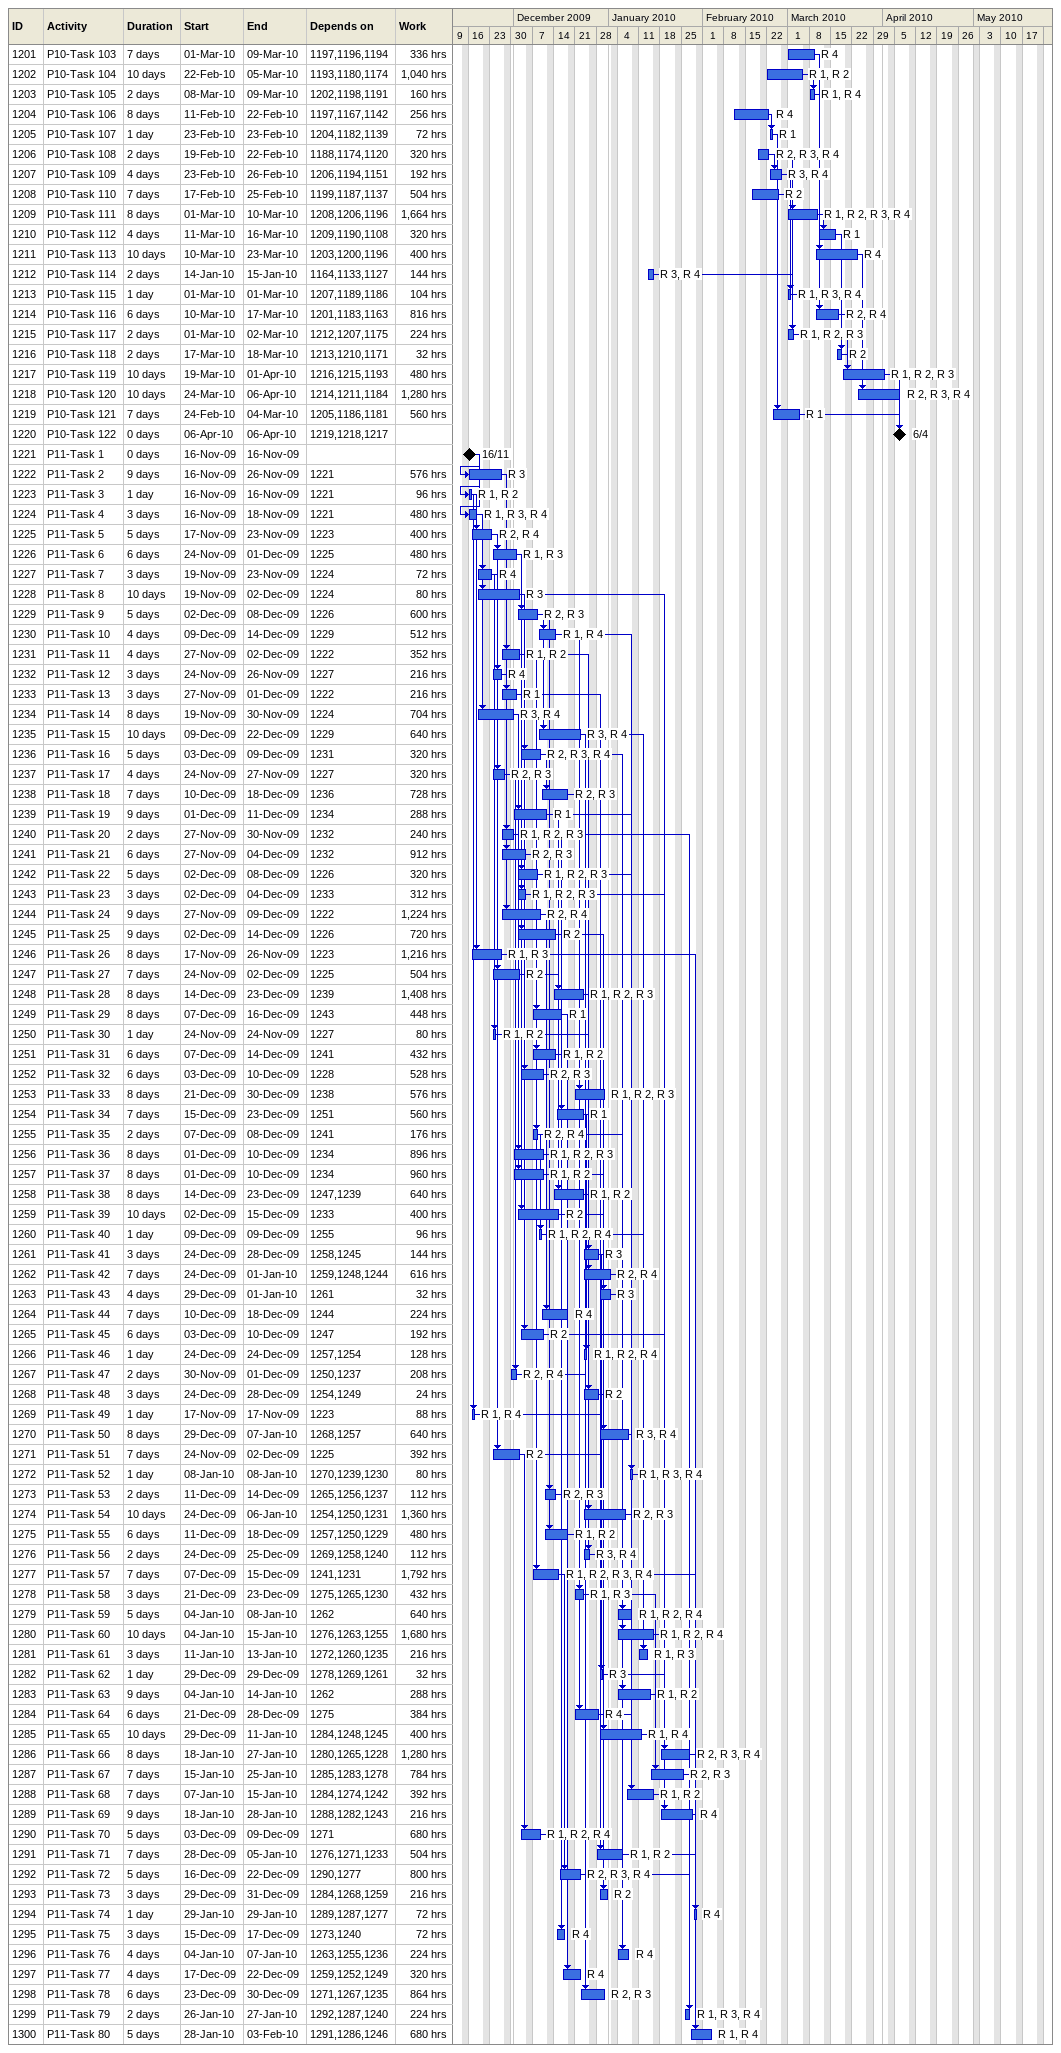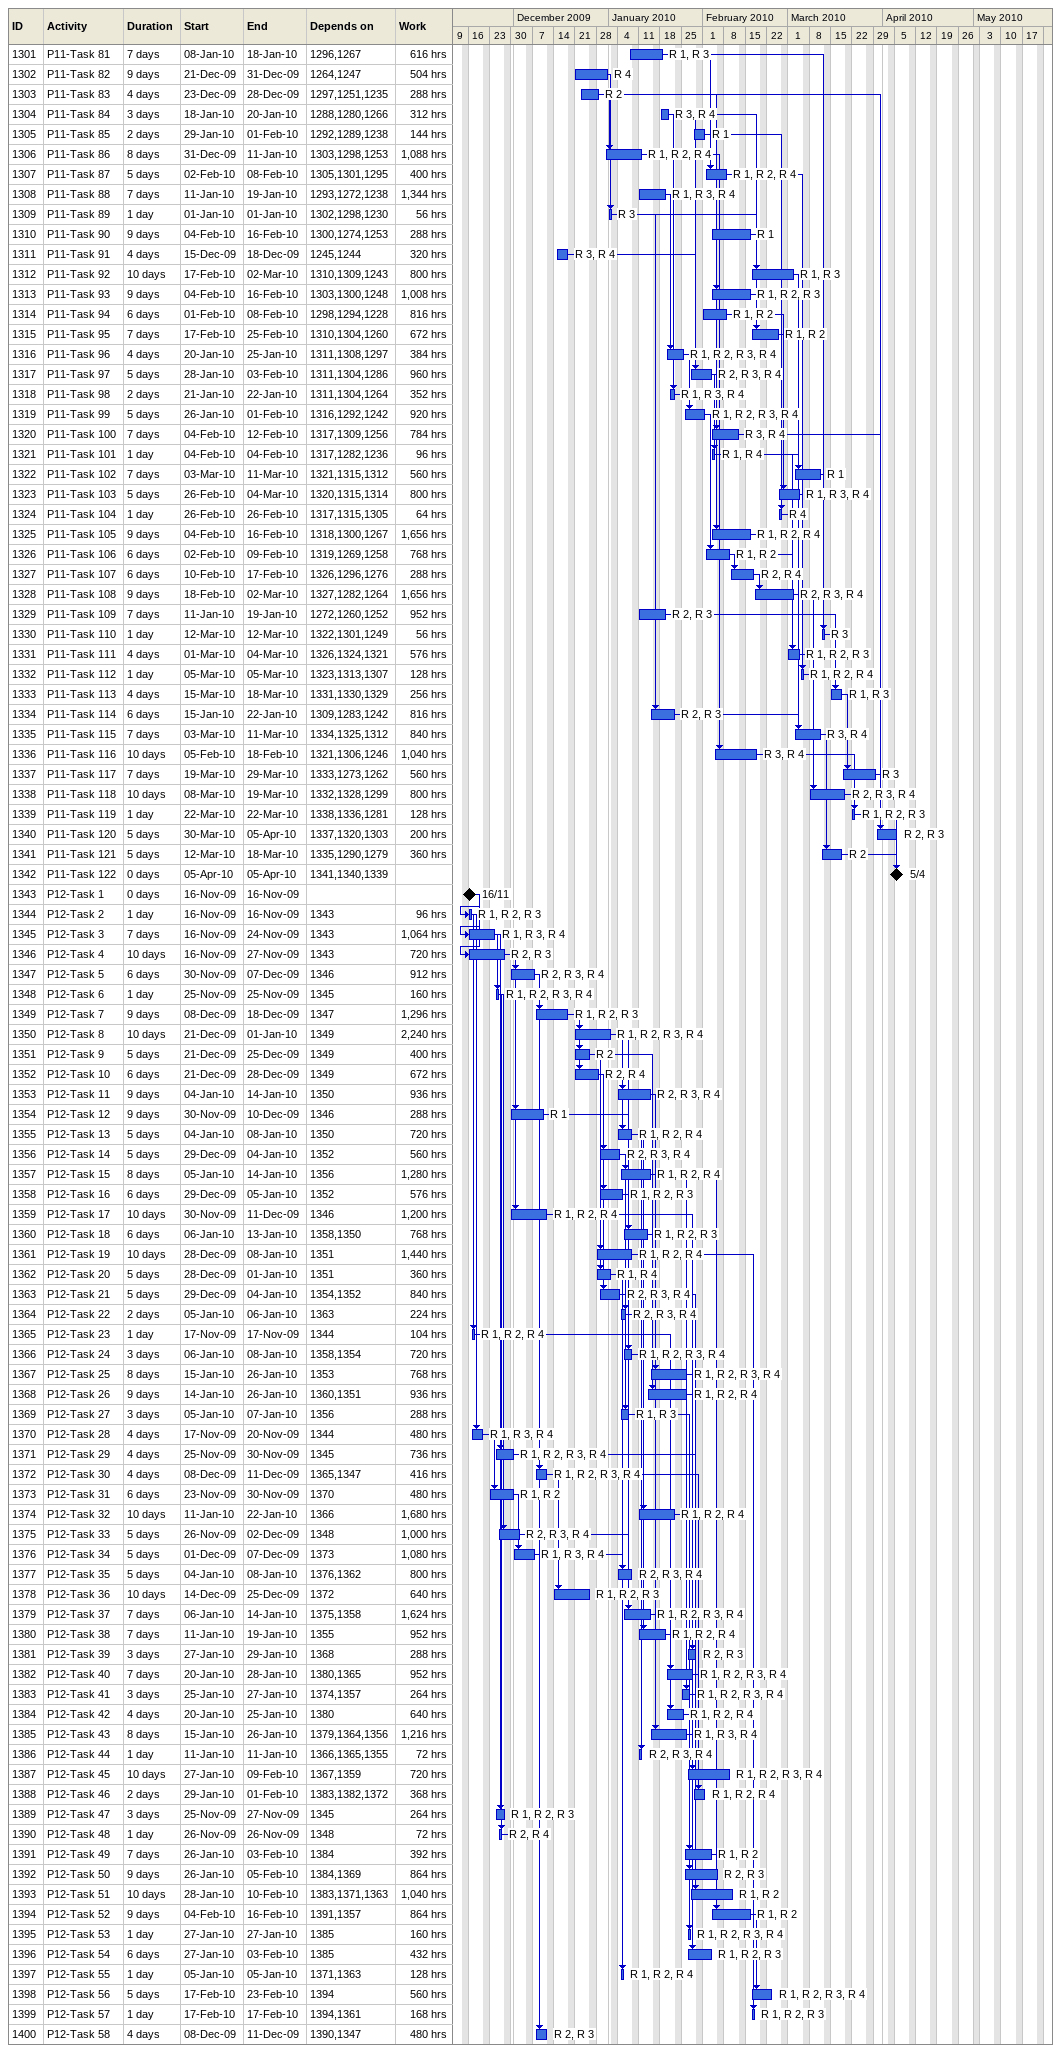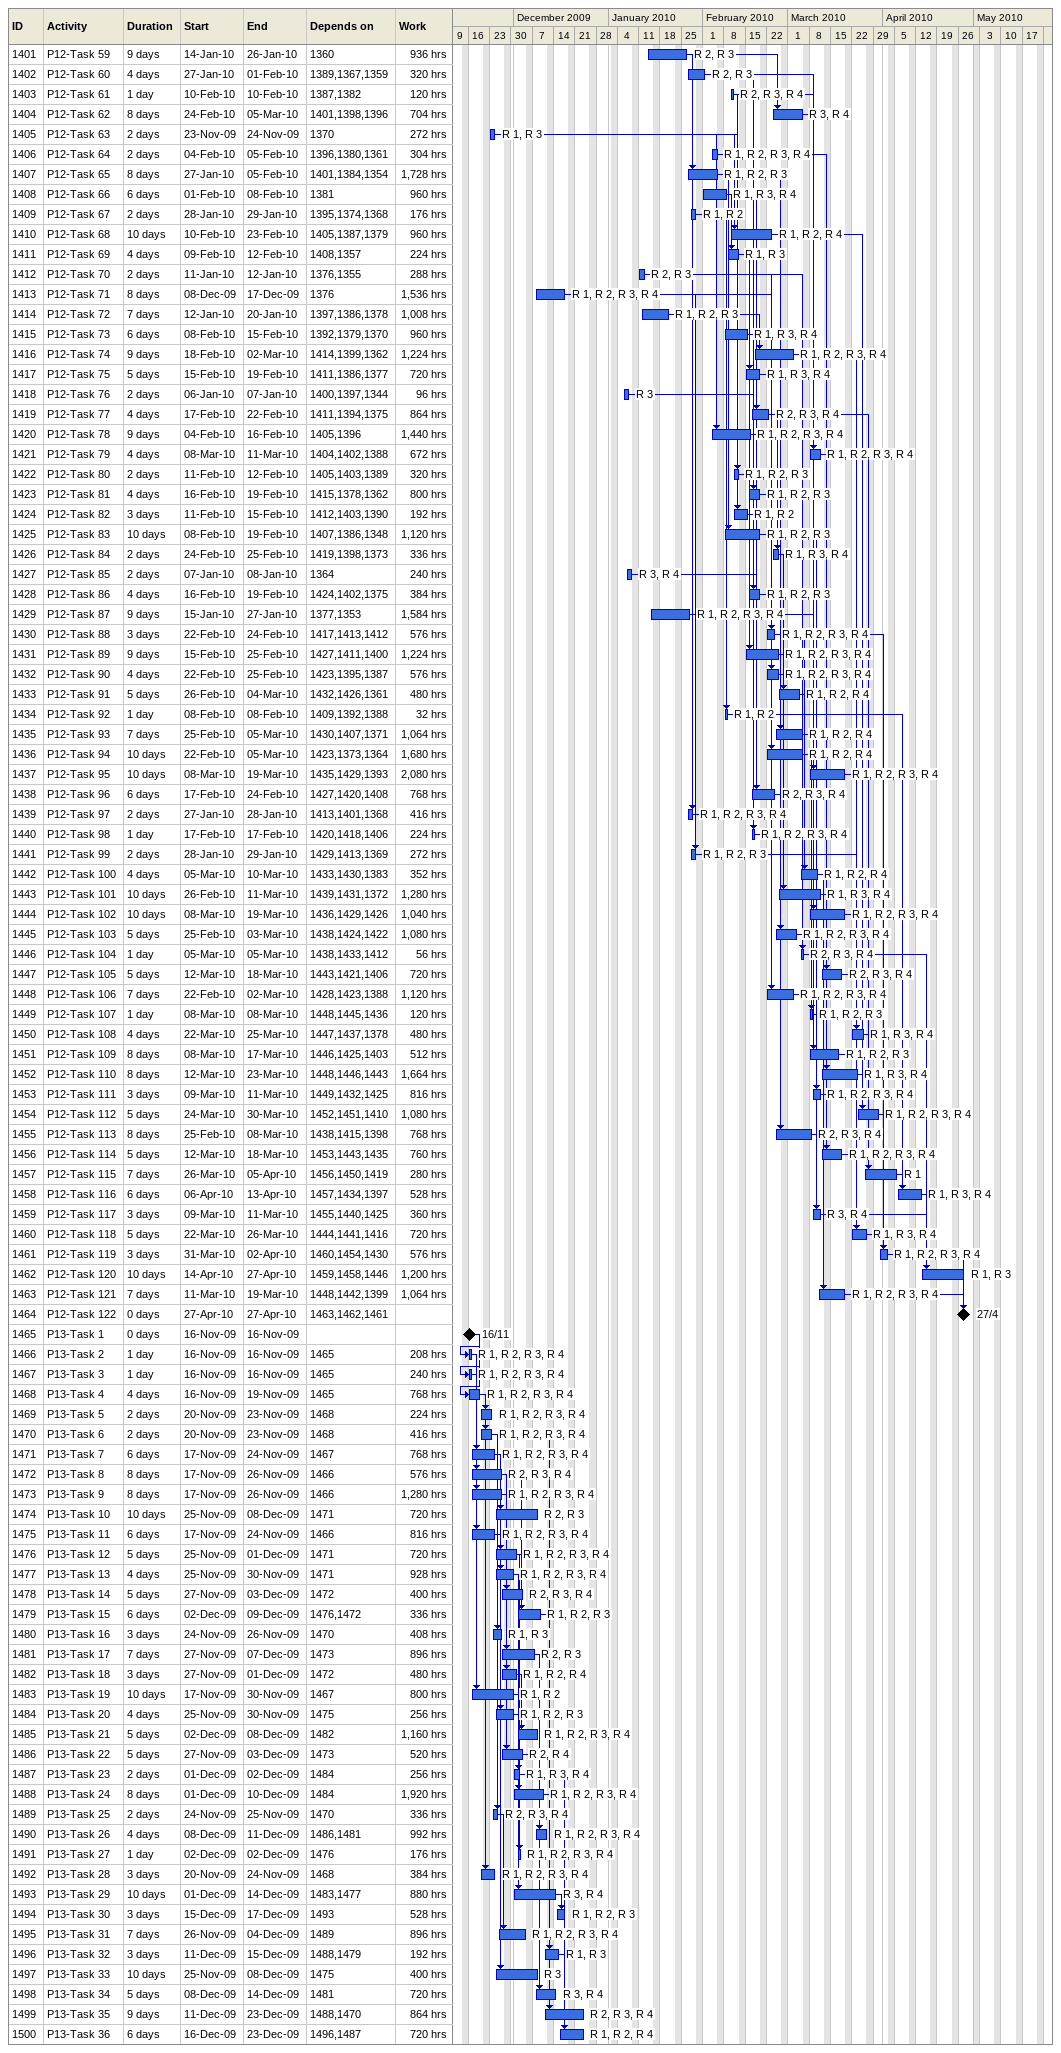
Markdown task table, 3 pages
| ID | Task | Duration | Start | Finish | Predecessors | Resources | Work (h) |
|---|---|---|---|---|---|---|---|
| 1201 | P10-Task 103 | 7d | 2010-03-01 | 2010-03-09 | 1197, 1196, 1194 | R 4 | 336 |
| 1202 | P10-Task 104 | 10d | 2010-02-22 | 2010-03-05 | 1193, 1180, 1174 | R 1, R 2 | 1040 |
| 1203 | P10-Task 105 | 2d | 2010-03-08 | 2010-03-09 | 1202, 1198, 1191 | R 1, R 4 | 160 |
| 1204 | P10-Task 106 | 8d | 2010-02-11 | 2010-02-22 | 1197, 1167, 1142 | R 4 | 256 |
| 1205 | P10-Task 107 | 1d | 2010-02-23 | 2010-02-23 | 1204, 1182, 1139 | R 1 | 72 |
| 1206 | P10-Task 108 | 2d | 2010-02-19 | 2010-02-22 | 1188, 1174, 1120 | R 2, R 3, R 4 | 320 |
| 1207 | P10-Task 109 | 4d | 2010-02-23 | 2010-02-26 | 1206, 1194, 1151 | R 3, R 4 | 192 |
| 1208 | P10-Task 110 | 7d | 2010-02-17 | 2010-02-25 | 1199, 1187, 1137 | R 2 | 504 |
| 1209 | P10-Task 111 | 8d | 2010-03-01 | 2010-03-10 | 1208, 1206, 1196 | R 1, R 2, R 3, R 4 | 1664 |
| 1210 | P10-Task 112 | 4d | 2010-03-11 | 2010-03-16 | 1209, 1190, 1108 | R 1 | 320 |
| 1211 | P10-Task 113 | 10d | 2010-03-10 | 2010-03-23 | 1203, 1200, 1196 | R 4 | 400 |
| 1212 | P10-Task 114 | 2d | 2010-01-14 | 2010-01-15 | 1164, 1133, 1127 | R 3, R 4 | 144 |
| 1213 | P10-Task 115 | 1d | 2010-03-01 | 2010-03-01 | 1207, 1189, 1186 | R 1, R 3, R 4 | 104 |
| 1214 | P10-Task 116 | 6d | 2010-03-10 | 2010-03-17 | 1201, 1183, 1163 | R 2, R 4 | 816 |
| 1215 | P10-Task 117 | 2d | 2010-03-01 | 2010-03-02 | 1212, 1207, 1175 | R 1, R 2, R 3 | 224 |
| 1216 | P10-Task 118 | 2d | 2010-03-17 | 2010-03-18 | 1213, 1210, 1171 | R 2 | 32 |
| 1217 | P10-Task 119 | 10d | 2010-03-19 | 2010-04-01 | 1216, 1215, 1193 | R 1, R 2, R 3 | 480 |
| 1218 | P10-Task 120 | 10d | 2010-03-24 | 2010-04-06 | 1214, 1211, 1184 | R 2, R 3, R 4 | 1280 |
| 1219 | P10-Task 121 | 7d | 2010-02-24 | 2010-03-04 | 1205, 1186, 1181 | R 1 | 560 |
| 1220 | P10-Task 122 | 0d | 2010-04-06 | 2010-04-06 | 1219, 1218, 1217 |  |  |
| 1221 | P11-Task 1 | 0d | 2009-11-16 | 2009-11-16 |  |  |  |
| 1222 | P11-Task 2 | 9d | 2009-11-16 | 2009-11-26 | 1221 | R 3 | 576 |
| 1223 | P11-Task 3 | 1d | 2009-11-16 | 2009-11-16 | 1221 | R 1, R 2 | 96 |
| 1224 | P11-Task 4 | 3d | 2009-11-16 | 2009-11-18 | 1221 | R 1, R 3, R 4 | 480 |
| 1225 | P11-Task 5 | 5d | 2009-11-17 | 2009-11-23 | 1223 | R 2, R 4 | 400 |
| 1226 | P11-Task 6 | 6d | 2009-11-24 | 2009-12-01 | 1225 | R 1, R 3 | 480 |
| 1227 | P11-Task 7 | 3d | 2009-11-19 | 2009-11-23 | 1224 | R 4 | 72 |
| 1228 | P11-Task 8 | 10d | 2009-11-19 | 2009-12-02 | 1224 | R 3 | 80 |
| 1229 | P11-Task 9 | 5d | 2009-12-02 | 2009-12-08 | 1226 | R 2, R 3 | 600 |
| 1230 | P11-Task 10 | 4d | 2009-12-09 | 2009-12-14 | 1229 | R 1, R 4 | 512 |
| 1231 | P11-Task 11 | 4d | 2009-11-27 | 2009-12-02 | 1222 | R 1, R 2 | 352 |
| 1232 | P11-Task 12 | 3d | 2009-11-24 | 2009-11-26 | 1227 | R 4 | 216 |
| 1233 | P11-Task 13 | 3d | 2009-11-27 | 2009-12-01 | 1222 | R 1 | 216 |
| 1234 | P11-Task 14 | 8d | 2009-11-19 | 2009-11-30 | 1224 | R 3, R 4 | 704 |
| 1235 | P11-Task 15 | 10d | 2009-12-09 | 2009-12-22 | 1229 | R 3, R 4 | 640 |
| 1236 | P11-Task 16 | 5d | 2009-12-03 | 2009-12-09 | 1231 | R 2, R 3, R 4 | 320 |
| 1237 | P11-Task 17 | 4d | 2009-11-24 | 2009-11-27 | 1227 | R 2, R 3 | 320 |
| 1238 | P11-Task 18 | 7d | 2009-12-10 | 2009-12-18 | 1236 | R 2, R 3 | 728 |
| 1239 | P11-Task 19 | 9d | 2009-12-01 | 2009-12-11 | 1234 | R 1 | 288 |
| 1240 | P11-Task 20 | 2d | 2009-11-27 | 2009-11-30 | 1232 | R 1, R 2, R 3 | 240 |
| 1241 | P11-Task 21 | 6d | 2009-11-27 | 2009-12-04 | 1232 | R 2, R 3 | 912 |
| 1242 | P11-Task 22 | 5d | 2009-12-02 | 2009-12-08 | 1226 | R 1, R 2, R 3 | 320 |
| 1243 | P11-Task 23 | 3d | 2009-12-02 | 2009-12-04 | 1233 | R 1, R 2, R 3 | 312 |
| 1244 | P11-Task 24 | 9d | 2009-11-27 | 2009-12-09 | 1222 | R 2, R 4 | 1224 |
| 1245 | P11-Task 25 | 9d | 2009-12-02 | 2009-12-14 | 1226 | R 2 | 720 |
| 1246 | P11-Task 26 | 8d | 2009-11-17 | 2009-11-26 | 1223 | R 1, R 3 | 1216 |
| 1247 | P11-Task 27 | 7d | 2009-11-24 | 2009-12-02 | 1225 | R 2 | 504 |
| 1248 | P11-Task 28 | 8d | 2009-12-14 | 2009-12-23 | 1239 | R 1, R 2, R 3 | 1408 |
| 1249 | P11-Task 29 | 8d | 2009-12-07 | 2009-12-16 | 1243 | R 1 | 448 |
| 1250 | P11-Task 30 | 1d | 2009-11-24 | 2009-11-24 | 1227 | R 1, R 2 | 80 |
| 1251 | P11-Task 31 | 6d | 2009-12-07 | 2009-12-14 | 1241 | R 1, R 2 | 432 |
| 1252 | P11-Task 32 | 6d | 2009-12-03 | 2009-12-10 | 1228 | R 2, R 3 | 528 |
| 1253 | P11-Task 33 | 8d | 2009-12-21 | 2009-12-30 | 1238 | R 1, R 2, R 3 | 576 |
| 1254 | P11-Task 34 | 7d | 2009-12-15 | 2009-12-23 | 1251 | R 1 | 560 |
| 1255 | P11-Task 35 | 2d | 2009-12-07 | 2009-12-08 | 1241 | R 2, R 4 | 176 |
| 1256 | P11-Task 36 | 8d | 2009-12-01 | 2009-12-10 | 1234 | R 1, R 2, R 3 | 896 |
| 1257 | P11-Task 37 | 8d | 2009-12-01 | 2009-12-10 | 1234 | R 1, R 2 | 960 |
| 1258 | P11-Task 38 | 8d | 2009-12-14 | 2009-12-23 | 1247, 1239 | R 1, R 2 | 640 |
| 1259 | P11-Task 39 | 10d | 2009-12-02 | 2009-12-15 | 1233 | R 2 | 400 |
| 1260 | P11-Task 40 | 1d | 2009-12-09 | 2009-12-09 | 1255 | R 1, R 2, R 4 | 96 |
| 1261 | P11-Task 41 | 3d | 2009-12-24 | 2009-12-28 | 1258, 1245 | R 3 | 144 |
| 1262 | P11-Task 42 | 7d | 2009-12-24 | 2010-01-01 | 1259, 1248, 1244 | R 2, R 4 | 616 |
| 1263 | P11-Task 43 | 4d | 2009-12-29 | 2010-01-01 | 1261 | R 3 | 32 |
| 1264 | P11-Task 44 | 7d | 2009-12-10 | 2009-12-18 | 1244 | R 4 | 224 |
| 1265 | P11-Task 45 | 6d | 2009-12-03 | 2009-12-10 | 1247 | R 2 | 192 |
| 1266 | P11-Task 46 | 1d | 2009-12-24 | 2009-12-24 | 1257, 1254 | R 1, R 2, R 4 | 128 |
| 1267 | P11-Task 47 | 2d | 2009-11-30 | 2009-12-01 | 1250, 1237 | R 2, R 4 | 208 |
| 1268 | P11-Task 48 | 3d | 2009-12-24 | 2009-12-28 | 1254, 1249 | R 2 | 24 |
| 1269 | P11-Task 49 | 1d | 2009-11-17 | 2009-11-17 | 1223 | R 1, R 4 | 88 |
| 1270 | P11-Task 50 | 8d | 2009-12-29 | 2010-01-07 | 1268, 1257 | R 3, R 4 | 640 |
| 1271 | P11-Task 51 | 7d | 2009-11-24 | 2009-12-02 | 1225 | R 2 | 392 |
| 1272 | P11-Task 52 | 1d | 2010-01-08 | 2010-01-08 | 1270, 1239, 1230 | R 1, R 3, R 4 | 80 |
| 1273 | P11-Task 53 | 2d | 2009-12-11 | 2009-12-14 | 1265, 1256, 1237 | R 2, R 3 | 112 |
| 1274 | P11-Task 54 | 10d | 2009-12-24 | 2010-01-06 | 1254, 1250, 1231 | R 2, R 3 | 1360 |
| 1275 | P11-Task 55 | 6d | 2009-12-11 | 2009-12-18 | 1257, 1250, 1229 | R 1, R 2 | 480 |
| 1276 | P11-Task 56 | 2d | 2009-12-24 | 2009-12-25 | 1269, 1258, 1240 | R 3, R 4 | 112 |
| 1277 | P11-Task 57 | 7d | 2009-12-07 | 2009-12-15 | 1241, 1231 | R 1, R 2, R 3, R 4 | 1792 |
| 1278 | P11-Task 58 | 3d | 2009-12-21 | 2009-12-23 | 1275, 1265, 1230 | R 1, R 3 | 432 |
| 1279 | P11-Task 59 | 5d | 2010-01-04 | 2010-01-08 | 1262 | R 1, R 2, R 4 | 640 |
| 1280 | P11-Task 60 | 10d | 2010-01-04 | 2010-01-15 | 1276, 1263, 1255 | R 1, R 2, R 4 | 1680 |
| 1281 | P11-Task 61 | 3d | 2010-01-11 | 2010-01-13 | 1272, 1260, 1235 | R 1, R 3 | 216 |
| 1282 | P11-Task 62 | 1d | 2009-12-29 | 2009-12-29 | 1278, 1269, 1261 | R 3 | 32 |
| 1283 | P11-Task 63 | 9d | 2010-01-04 | 2010-01-14 | 1262 | R 1, R 2 | 288 |
| 1284 | P11-Task 64 | 6d | 2009-12-21 | 2009-12-28 | 1275 | R 4 | 384 |
| 1285 | P11-Task 65 | 10d | 2009-12-29 | 2010-01-11 | 1284, 1248, 1245 | R 1, R 4 | 400 |
| 1286 | P11-Task 66 | 8d | 2010-01-18 | 2010-01-27 | 1280, 1265, 1228 | R 2, R 3, R 4 | 1280 |
| 1287 | P11-Task 67 | 7d | 2010-01-15 | 2010-01-25 | 1285, 1283, 1278 | R 2, R 3 | 784 |
| 1288 | P11-Task 68 | 7d | 2010-01-07 | 2010-01-15 | 1284, 1274, 1242 | R 1, R 2 | 392 |
| 1289 | P11-Task 69 | 9d | 2010-01-18 | 2010-01-28 | 1288, 1282, 1243 | R 4 | 216 |
| 1290 | P11-Task 70 | 5d | 2009-12-03 | 2009-12-09 | 1271 | R 1, R 2, R 4 | 680 |
| 1291 | P11-Task 71 | 7d | 2009-12-28 | 2010-01-05 | 1276, 1271, 1233 | R 1, R 2 | 504 |
| 1292 | P11-Task 72 | 5d | 2009-12-16 | 2009-12-22 | 1290, 1277 | R 2, R 3, R 4 | 800 |
| 1293 | P11-Task 73 | 3d | 2009-12-29 | 2009-12-31 | 1284, 1268, 1259 | R 2 | 216 |
| 1294 | P11-Task 74 | 1d | 2010-01-29 | 2010-01-29 | 1289, 1287, 1277 | R 4 | 72 |
| 1295 | P11-Task 75 | 3d | 2009-12-15 | 2009-12-17 | 1273, 1240 | R 4 | 72 |
| 1296 | P11-Task 76 | 4d | 2010-01-04 | 2010-01-07 | 1263, 1255, 1236 | R 4 | 224 |
| 1297 | P11-Task 77 | 4d | 2009-12-17 | 2009-12-22 | 1259, 1252, 1249 | R 4 | 320 |
| 1298 | P11-Task 78 | 6d | 2009-12-23 | 2009-12-30 | 1271, 1267, 1235 | R 2, R 3 | 864 |
| 1299 | P11-Task 79 | 2d | 2010-01-26 | 2010-01-27 | 1292, 1287, 1240 | R 1, R 3, R 4 | 224 |
| 1300 | P11-Task 80 | 5d | 2010-01-28 | 2010-02-03 | 1291, 1286, 1246 | R 1, R 4 | 680 |
| 1301 | P11-Task 81 | 7d | 2010-01-08 | 2010-01-18 | 1296, 1267 | R 1, R 3 | 616 |
| 1302 | P11-Task 82 | 9d | 2009-12-21 | 2009-12-31 | 1264, 1247 | R 4 | 504 |
| 1303 | P11-Task 83 | 4d | 2009-12-23 | 2009-12-28 | 1297, 1251, 1235 | R 2 | 288 |
| 1304 | P11-Task 84 | 3d | 2010-01-18 | 2010-01-20 | 1288, 1280, 1266 | R 3, R 4 | 312 |
| 1305 | P11-Task 85 | 2d | 2010-01-29 | 2010-02-01 | 1292, 1289, 1238 | R 1 | 144 |
| 1306 | P11-Task 86 | 8d | 2009-12-31 | 2010-01-11 | 1303, 1298, 1253 | R 1, R 2, R 4 | 1088 |
| 1307 | P11-Task 87 | 5d | 2010-02-02 | 2010-02-08 | 1305, 1301, 1295 | R 1, R 2, R 4 | 400 |
| 1308 | P11-Task 88 | 7d | 2010-01-11 | 2010-01-19 | 1293, 1272, 1238 | R 1, R 3, R 4 | 1344 |
| 1309 | P11-Task 89 | 1d | 2010-01-01 | 2010-01-01 | 1302, 1298, 1230 | R 3 | 56 |
| 1310 | P11-Task 90 | 9d | 2010-02-04 | 2010-02-16 | 1300, 1274, 1253 | R 1 | 288 |
| 1311 | P11-Task 91 | 4d | 2009-12-15 | 2009-12-18 | 1245, 1244 | R 3, R 4 | 320 |
| 1312 | P11-Task 92 | 10d | 2010-02-17 | 2010-03-02 | 1310, 1309, 1243 | R 1, R 3 | 800 |
| 1313 | P11-Task 93 | 9d | 2010-02-04 | 2010-02-16 | 1303, 1300, 1248 | R 1, R 2, R 3 | 1008 |
| 1314 | P11-Task 94 | 6d | 2010-02-01 | 2010-02-08 | 1298, 1294, 1228 | R 1, R 2 | 816 |
| 1315 | P11-Task 95 | 7d | 2010-02-17 | 2010-02-25 | 1310, 1304, 1260 | R 1, R 2 | 672 |
| 1316 | P11-Task 96 | 4d | 2010-01-20 | 2010-01-25 | 1311, 1308, 1297 | R 1, R 2, R 3, R 4 | 384 |
| 1317 | P11-Task 97 | 5d | 2010-01-28 | 2010-02-03 | 1311, 1304, 1286 | R 2, R 3, R 4 | 960 |
| 1318 | P11-Task 98 | 2d | 2010-01-21 | 2010-01-22 | 1311, 1304, 1264 | R 1, R 3, R 4 | 352 |
| 1319 | P11-Task 99 | 5d | 2010-01-26 | 2010-02-01 | 1316, 1292, 1242 | R 1, R 2, R 3, R 4 | 920 |
| 1320 | P11-Task 100 | 7d | 2010-02-04 | 2010-02-12 | 1317, 1309, 1256 | R 3, R 4 | 784 |
| 1321 | P11-Task 101 | 1d | 2010-02-04 | 2010-02-04 | 1317, 1282, 1236 | R 1, R 4 | 96 |
| 1322 | P11-Task 102 | 7d | 2010-03-03 | 2010-03-11 | 1321, 1315, 1312 | R 1 | 560 |
| 1323 | P11-Task 103 | 5d | 2010-02-26 | 2010-03-04 | 1320, 1315, 1314 | R 1, R 3, R 4 | 800 |
| 1324 | P11-Task 104 | 1d | 2010-02-26 | 2010-02-26 | 1317, 1315, 1305 | R 4 | 64 |
| 1325 | P11-Task 105 | 9d | 2010-02-04 | 2010-02-16 | 1318, 1300, 1267 | R 1, R 2, R 4 | 1656 |
| 1326 | P11-Task 106 | 6d | 2010-02-02 | 2010-02-09 | 1319, 1269, 1258 | R 1, R 2 | 768 |
| 1327 | P11-Task 107 | 6d | 2010-02-10 | 2010-02-17 | 1326, 1296, 1276 | R 2, R 4 | 288 |
| 1328 | P11-Task 108 | 9d | 2010-02-18 | 2010-03-02 | 1327, 1282, 1264 | R 2, R 3, R 4 | 1656 |
| 1329 | P11-Task 109 | 7d | 2010-01-11 | 2010-01-19 | 1272, 1260, 1252 | R 2, R 3 | 952 |
| 1330 | P11-Task 110 | 1d | 2010-03-12 | 2010-03-12 | 1322, 1301, 1249 | R 3 | 56 |
| 1331 | P11-Task 111 | 4d | 2010-03-01 | 2010-03-04 | 1326, 1324, 1321 | R 1, R 2, R 3 | 576 |
| 1332 | P11-Task 112 | 1d | 2010-03-05 | 2010-03-05 | 1323, 1313, 1307 | R 1, R 2, R 4 | 128 |
| 1333 | P11-Task 113 | 4d | 2010-03-15 | 2010-03-18 | 1331, 1330, 1329 | R 1, R 3 | 256 |
| 1334 | P11-Task 114 | 6d | 2010-01-15 | 2010-01-22 | 1309, 1283, 1242 | R 2, R 3 | 816 |
| 1335 | P11-Task 115 | 7d | 2010-03-03 | 2010-03-11 | 1334, 1325, 1312 | R 3, R 4 | 840 |
| 1336 | P11-Task 116 | 10d | 2010-02-05 | 2010-02-18 | 1321, 1306, 1246 | R 3, R 4 | 1040 |
| 1337 | P11-Task 117 | 7d | 2010-03-19 | 2010-03-29 | 1333, 1273, 1262 | R 3 | 560 |
| 1338 | P11-Task 118 | 10d | 2010-03-08 | 2010-03-19 | 1332, 1328, 1299 | R 2, R 3, R 4 | 800 |
| 1339 | P11-Task 119 | 1d | 2010-03-22 | 2010-03-22 | 1338, 1336, 1281 | R 1, R 2, R 3 | 128 |
| 1340 | P11-Task 120 | 5d | 2010-03-30 | 2010-04-05 | 1337, 1320, 1303 | R 2, R 3 | 200 |
| 1341 | P11-Task 121 | 5d | 2010-03-12 | 2010-03-18 | 1335, 1290, 1279 | R 2 | 360 |
| 1342 | P11-Task 122 | 0d | 2010-04-05 | 2010-04-05 | 1341, 1340, 1339 |  |  |
| 1343 | P12-Task 1 | 0d | 2009-11-16 | 2009-11-16 |  |  |  |
| 1344 | P12-Task 2 | 1d | 2009-11-16 | 2009-11-16 | 1343 | R 1, R 2, R 3 | 96 |
| 1345 | P12-Task 3 | 7d | 2009-11-16 | 2009-11-24 | 1343 | R 1, R 3, R 4 | 1064 |
| 1346 | P12-Task 4 | 10d | 2009-11-16 | 2009-11-27 | 1343 | R 2, R 3 | 720 |
| 1347 | P12-Task 5 | 6d | 2009-11-30 | 2009-12-07 | 1346 | R 2, R 3, R 4 | 912 |
| 1348 | P12-Task 6 | 1d | 2009-11-25 | 2009-11-25 | 1345 | R 1, R 2, R 3, R 4 | 160 |
| 1349 | P12-Task 7 | 9d | 2009-12-08 | 2009-12-18 | 1347 | R 1, R 2, R 3 | 1296 |
| 1350 | P12-Task 8 | 10d | 2009-12-21 | 2010-01-01 | 1349 | R 1, R 2, R 3, R 4 | 2240 |
| 1351 | P12-Task 9 | 5d | 2009-12-21 | 2009-12-25 | 1349 | R 2 | 400 |
| 1352 | P12-Task 10 | 6d | 2009-12-21 | 2009-12-28 | 1349 | R 2, R 4 | 672 |
| 1353 | P12-Task 11 | 9d | 2010-01-04 | 2010-01-14 | 1350 | R 2, R 3, R 4 | 936 |
| 1354 | P12-Task 12 | 9d | 2009-11-30 | 2009-12-10 | 1346 | R 1 | 288 |
| 1355 | P12-Task 13 | 5d | 2010-01-04 | 2010-01-08 | 1350 | R 1, R 2, R 4 | 720 |
| 1356 | P12-Task 14 | 5d | 2009-12-29 | 2010-01-04 | 1352 | R 2, R 3, R 4 | 560 |
| 1357 | P12-Task 15 | 8d | 2010-01-05 | 2010-01-14 | 1356 | R 1, R 2, R 4 | 1280 |
| 1358 | P12-Task 16 | 6d | 2009-12-29 | 2010-01-05 | 1352 | R 1, R 2, R 3 | 576 |
| 1359 | P12-Task 17 | 10d | 2009-11-30 | 2009-12-11 | 1346 | R 1, R 2, R 4 | 1200 |
| 1360 | P12-Task 18 | 6d | 2010-01-06 | 2010-01-13 | 1358, 1350 | R 1, R 2, R 3 | 768 |
| 1361 | P12-Task 19 | 10d | 2009-12-28 | 2010-01-08 | 1351 | R 1, R 2, R 4 | 1440 |
| 1362 | P12-Task 20 | 5d | 2009-12-28 | 2010-01-01 | 1351 | R 1, R 4 | 360 |
| 1363 | P12-Task 21 | 5d | 2009-12-29 | 2010-01-04 | 1354, 1352 | R 2, R 3, R 4 | 840 |
| 1364 | P12-Task 22 | 2d | 2010-01-05 | 2010-01-06 | 1363 | R 2, R 3, R 4 | 224 |
| 1365 | P12-Task 23 | 1d | 2009-11-17 | 2009-11-17 | 1344 | R 1, R 2, R 4 | 104 |
| 1366 | P12-Task 24 | 3d | 2010-01-06 | 2010-01-08 | 1358, 1354 | R 1, R 2, R 3, R 4 | 720 |
| 1367 | P12-Task 25 | 8d | 2010-01-15 | 2010-01-26 | 1353 | R 1, R 2, R 3, R 4 | 768 |
| 1368 | P12-Task 26 | 9d | 2010-01-14 | 2010-01-26 | 1360, 1351 | R 1, R 2, R 4 | 936 |
| 1369 | P12-Task 27 | 3d | 2010-01-05 | 2010-01-07 | 1356 | R 1, R 3 | 288 |
| 1370 | P12-Task 28 | 4d | 2009-11-17 | 2009-11-20 | 1344 | R 1, R 3, R 4 | 480 |
| 1371 | P12-Task 29 | 4d | 2009-11-25 | 2009-11-30 | 1345 | R 1, R 2, R 3, R 4 | 736 |
| 1372 | P12-Task 30 | 4d | 2009-12-08 | 2009-12-11 | 1365, 1347 | R 1, R 2, R 3, R 4 | 416 |
| 1373 | P12-Task 31 | 6d | 2009-11-23 | 2009-11-30 | 1370 | R 1, R 2 | 480 |
| 1374 | P12-Task 32 | 10d | 2010-01-11 | 2010-01-22 | 1366 | R 1, R 2, R 4 | 1680 |
| 1375 | P12-Task 33 | 5d | 2009-11-26 | 2009-12-02 | 1348 | R 2, R 3, R 4 | 1000 |
| 1376 | P12-Task 34 | 5d | 2009-12-01 | 2009-12-07 | 1373 | R 1, R 3, R 4 | 1080 |
| 1377 | P12-Task 35 | 5d | 2010-01-04 | 2010-01-08 | 1376, 1362 | R 2, R 3, R 4 | 800 |
| 1378 | P12-Task 36 | 10d | 2009-12-14 | 2009-12-25 | 1372 | R 1, R 2, R 3 | 640 |
| 1379 | P12-Task 37 | 7d | 2010-01-06 | 2010-01-14 | 1375, 1358 | R 1, R 2, R 3, R 4 | 1624 |
| 1380 | P12-Task 38 | 7d | 2010-01-11 | 2010-01-19 | 1355 | R 1, R 2, R 4 | 952 |
| 1381 | P12-Task 39 | 3d | 2010-01-27 | 2010-01-29 | 1368 | R 2, R 3 | 288 |
| 1382 | P12-Task 40 | 7d | 2010-01-20 | 2010-01-28 | 1380, 1365 | R 1, R 2, R 3, R 4 | 952 |
| 1383 | P12-Task 41 | 3d | 2010-01-25 | 2010-01-27 | 1374, 1357 | R 1, R 2, R 3, R 4 | 264 |
| 1384 | P12-Task 42 | 4d | 2010-01-20 | 2010-01-25 | 1380 | R 1, R 2, R 4 | 640 |
| 1385 | P12-Task 43 | 8d | 2010-01-15 | 2010-01-26 | 1379, 1364, 1356 | R 1, R 3, R 4 | 1216 |
| 1386 | P12-Task 44 | 1d | 2010-01-11 | 2010-01-11 | 1366, 1365, 1355 | R 2, R 3, R 4 | 72 |
| 1387 | P12-Task 45 | 10d | 2010-01-27 | 2010-02-09 | 1367, 1359 | R 1, R 2, R 3, R 4 | 720 |
| 1388 | P12-Task 46 | 2d | 2010-01-29 | 2010-02-01 | 1383, 1382, 1372 | R 1, R 2, R 4 | 368 |
| 1389 | P12-Task 47 | 3d | 2009-11-25 | 2009-11-27 | 1345 | R 1, R 2, R 3 | 264 |
| 1390 | P12-Task 48 | 1d | 2009-11-26 | 2009-11-26 | 1348 | R 2, R 4 | 72 |
| 1391 | P12-Task 49 | 7d | 2010-01-26 | 2010-02-03 | 1384 | R 1, R 2 | 392 |
| 1392 | P12-Task 50 | 9d | 2010-01-26 | 2010-02-05 | 1384, 1369 | R 2, R 3 | 864 |
| 1393 | P12-Task 51 | 10d | 2010-01-28 | 2010-02-10 | 1383, 1371, 1363 | R 1, R 2 | 1040 |
| 1394 | P12-Task 52 | 9d | 2010-02-04 | 2010-02-16 | 1391, 1357 | R 1, R 2 | 864 |
| 1395 | P12-Task 53 | 1d | 2010-01-27 | 2010-01-27 | 1385 | R 1, R 2, R 3, R 4 | 160 |
| 1396 | P12-Task 54 | 6d | 2010-01-27 | 2010-02-03 | 1385 | R 1, R 2, R 3 | 432 |
| 1397 | P12-Task 55 | 1d | 2010-01-05 | 2010-01-05 | 1371, 1363 | R 1, R 2, R 4 | 128 |
| 1398 | P12-Task 56 | 5d | 2010-02-17 | 2010-02-23 | 1394 | R 1, R 2, R 3, R 4 | 560 |
| 1399 | P12-Task 57 | 1d | 2010-02-17 | 2010-02-17 | 1394, 1361 | R 1, R 2, R 3 | 168 |
| 1400 | P12-Task 58 | 4d | 2009-12-08 | 2009-12-11 | 1390, 1347 | R 2, R 3 | 480 |
| 1401 | P12-Task 59 | 9d | 2010-01-14 | 2010-01-26 | 1360 | R 2, R 3 | 936 |
| 1402 | P12-Task 60 | 4d | 2010-01-27 | 2010-02-01 | 1389, 1367, 1359 | R 2, R 3 | 320 |
| 1403 | P12-Task 61 | 1d | 2010-02-10 | 2010-02-10 | 1387, 1382 | R 2, R 3, R 4 | 120 |
| 1404 | P12-Task 62 | 8d | 2010-02-24 | 2010-03-05 | 1401, 1398, 1396 | R 3, R 4 | 704 |
| 1405 | P12-Task 63 | 2d | 2009-11-23 | 2009-11-24 | 1370 | R 1, R 3 | 272 |
| 1406 | P12-Task 64 | 2d | 2010-02-04 | 2010-02-05 | 1396, 1380, 1361 | R 1, R 2, R 3, R 4 | 304 |
| 1407 | P12-Task 65 | 8d | 2010-01-27 | 2010-02-05 | 1401, 1384, 1354 | R 1, R 2, R 3 | 1728 |
| 1408 | P12-Task 66 | 6d | 2010-02-01 | 2010-02-08 | 1381 | R 1, R 3, R 4 | 960 |
| 1409 | P12-Task 67 | 2d | 2010-01-28 | 2010-01-29 | 1395, 1374, 1368 | R 1, R 2 | 176 |
| 1410 | P12-Task 68 | 10d | 2010-02-10 | 2010-02-23 | 1405, 1387, 1379 | R 1, R 2, R 4 | 960 |
| 1411 | P12-Task 69 | 4d | 2010-02-09 | 2010-02-12 | 1408, 1357 | R 1, R 3 | 224 |
| 1412 | P12-Task 70 | 2d | 2010-01-11 | 2010-01-12 | 1376, 1355 | R 2, R 3 | 288 |
| 1413 | P12-Task 71 | 8d | 2009-12-08 | 2009-12-17 | 1376 | R 1, R 2, R 3, R 4 | 1536 |
| 1414 | P12-Task 72 | 7d | 2010-01-12 | 2010-01-20 | 1397, 1386, 1378 | R 1, R 2, R 3 | 1008 |
| 1415 | P12-Task 73 | 6d | 2010-02-08 | 2010-02-15 | 1392, 1379, 1370 | R 1, R 3, R 4 | 960 |
| 1416 | P12-Task 74 | 9d | 2010-02-18 | 2010-03-02 | 1414, 1399, 1362 | R 1, R 2, R 3, R 4 | 1224 |
| 1417 | P12-Task 75 | 5d | 2010-02-15 | 2010-02-19 | 1411, 1386, 1377 | R 1, R 3, R 4 | 720 |
| 1418 | P12-Task 76 | 2d | 2010-01-06 | 2010-01-07 | 1400, 1397, 1344 | R 3 | 96 |
| 1419 | P12-Task 77 | 4d | 2010-02-17 | 2010-02-22 | 1411, 1394, 1375 | R 2, R 3, R 4 | 864 |
| 1420 | P12-Task 78 | 9d | 2010-02-04 | 2010-02-16 | 1405, 1396 | R 1, R 2, R 3, R 4 | 1440 |
| 1421 | P12-Task 79 | 4d | 2010-03-08 | 2010-03-11 | 1404, 1402, 1388 | R 1, R 2, R 3, R 4 | 672 |
| 1422 | P12-Task 80 | 2d | 2010-02-11 | 2010-02-12 | 1405, 1403, 1389 | R 1, R 2, R 3 | 320 |
| 1423 | P12-Task 81 | 4d | 2010-02-16 | 2010-02-19 | 1415, 1378, 1362 | R 1, R 2, R 3 | 800 |
| 1424 | P12-Task 82 | 3d | 2010-02-11 | 2010-02-15 | 1412, 1403, 1390 | R 1, R 2 | 192 |
| 1425 | P12-Task 83 | 10d | 2010-02-08 | 2010-02-19 | 1407, 1386, 1348 | R 1, R 2, R 3 | 1120 |
| 1426 | P12-Task 84 | 2d | 2010-02-24 | 2010-02-25 | 1419, 1398, 1373 | R 1, R 3, R 4 | 336 |
| 1427 | P12-Task 85 | 2d | 2010-01-07 | 2010-01-08 | 1364 | R 3, R 4 | 240 |
| 1428 | P12-Task 86 | 4d | 2010-02-16 | 2010-02-19 | 1424, 1402, 1375 | R 1, R 2, R 3 | 384 |
| 1429 | P12-Task 87 | 9d | 2010-01-15 | 2010-01-27 | 1377, 1353 | R 1, R 2, R 3, R 4 | 1584 |
| 1430 | P12-Task 88 | 3d | 2010-02-22 | 2010-02-24 | 1417, 1413, 1412 | R 1, R 2, R 3, R 4 | 576 |
| 1431 | P12-Task 89 | 9d | 2010-02-15 | 2010-02-25 | 1427, 1411, 1400 | R 1, R 2, R 3, R 4 | 1224 |
| 1432 | P12-Task 90 | 4d | 2010-02-22 | 2010-02-25 | 1423, 1395, 1387 | R 1, R 2, R 3, R 4 | 576 |
| 1433 | P12-Task 91 | 5d | 2010-02-26 | 2010-03-04 | 1432, 1426, 1361 | R 1, R 2, R 4 | 480 |
| 1434 | P12-Task 92 | 1d | 2010-02-08 | 2010-02-08 | 1409, 1392, 1388 | R 1, R 2 | 32 |
| 1435 | P12-Task 93 | 7d | 2010-02-25 | 2010-03-05 | 1430, 1407, 1371 | R 1, R 2, R 4 | 1064 |
| 1436 | P12-Task 94 | 10d | 2010-02-22 | 2010-03-05 | 1423, 1373, 1364 | R 1, R 2, R 4 | 1680 |
| 1437 | P12-Task 95 | 10d | 2010-03-08 | 2010-03-19 | 1435, 1429, 1393 | R 1, R 2, R 3, R 4 | 2080 |
| 1438 | P12-Task 96 | 6d | 2010-02-17 | 2010-02-24 | 1427, 1420, 1408 | R 2, R 3, R 4 | 768 |
| 1439 | P12-Task 97 | 2d | 2010-01-27 | 2010-01-28 | 1413, 1401, 1368 | R 1, R 2, R 3, R 4 | 416 |
| 1440 | P12-Task 98 | 1d | 2010-02-17 | 2010-02-17 | 1420, 1418, 1406 | R 1, R 2, R 3, R 4 | 224 |
| 1441 | P12-Task 99 | 2d | 2010-01-28 | 2010-01-29 | 1429, 1413, 1369 | R 1, R 2, R 3 | 272 |
| 1442 | P12-Task 100 | 4d | 2010-03-05 | 2010-03-10 | 1433, 1430, 1383 | R 1, R 2, R 4 | 352 |
| 1443 | P12-Task 101 | 10d | 2010-02-26 | 2010-03-11 | 1439, 1431, 1372 | R 1, R 3, R 4 | 1280 |
| 1444 | P12-Task 102 | 10d | 2010-03-08 | 2010-03-19 | 1436, 1429, 1426 | R 1, R 2, R 3, R 4 | 1040 |
| 1445 | P12-Task 103 | 5d | 2010-02-25 | 2010-03-03 | 1438, 1424, 1422 | R 1, R 2, R 3, R 4 | 1080 |
| 1446 | P12-Task 104 | 1d | 2010-03-05 | 2010-03-05 | 1438, 1433, 1412 | R 2, R 3, R 4 | 56 |
| 1447 | P12-Task 105 | 5d | 2010-03-12 | 2010-03-18 | 1443, 1421, 1406 | R 2, R 3, R 4 | 720 |
| 1448 | P12-Task 106 | 7d | 2010-02-22 | 2010-03-02 | 1428, 1423, 1388 | R 1, R 2, R 3, R 4 | 1120 |
| 1449 | P12-Task 107 | 1d | 2010-03-08 | 2010-03-08 | 1448, 1445, 1436 | R 1, R 2, R 3 | 120 |
| 1450 | P12-Task 108 | 4d | 2010-03-22 | 2010-03-25 | 1447, 1437, 1378 | R 1, R 3, R 4 | 480 |
| 1451 | P12-Task 109 | 8d | 2010-03-08 | 2010-03-17 | 1446, 1425, 1403 | R 1, R 2, R 3 | 512 |
| 1452 | P12-Task 110 | 8d | 2010-03-12 | 2010-03-23 | 1448, 1446, 1443 | R 1, R 3, R 4 | 1664 |
| 1453 | P12-Task 111 | 3d | 2010-03-09 | 2010-03-11 | 1449, 1432, 1425 | R 1, R 2, R 3, R 4 | 816 |
| 1454 | P12-Task 112 | 5d | 2010-03-24 | 2010-03-30 | 1452, 1451, 1410 | R 1, R 2, R 3, R 4 | 1080 |
| 1455 | P12-Task 113 | 8d | 2010-02-25 | 2010-03-08 | 1438, 1415, 1398 | R 2, R 3, R 4 | 768 |
| 1456 | P12-Task 114 | 5d | 2010-03-12 | 2010-03-18 | 1453, 1443, 1435 | R 1, R 2, R 3, R 4 | 760 |
| 1457 | P12-Task 115 | 7d | 2010-03-26 | 2010-04-05 | 1456, 1450, 1419 | R 1 | 280 |
| 1458 | P12-Task 116 | 6d | 2010-04-06 | 2010-04-13 | 1457, 1434, 1397 | R 1, R 3, R 4 | 528 |
| 1459 | P12-Task 117 | 3d | 2010-03-09 | 2010-03-11 | 1455, 1440, 1425 | R 3, R 4 | 360 |
| 1460 | P12-Task 118 | 5d | 2010-03-22 | 2010-03-26 | 1444, 1441, 1416 | R 1, R 3, R 4 | 720 |
| 1461 | P12-Task 119 | 3d | 2010-03-31 | 2010-04-02 | 1460, 1454, 1430 | R 1, R 2, R 3, R 4 | 576 |
| 1462 | P12-Task 120 | 10d | 2010-04-14 | 2010-04-27 | 1459, 1458, 1446 | R 1, R 3 | 1200 |
| 1463 | P12-Task 121 | 7d | 2010-03-11 | 2010-03-19 | 1448, 1442, 1399 | R 1, R 2, R 3, R 4 | 1064 |
| 1464 | P12-Task 122 | 0d | 2010-04-27 | 2010-04-27 | 1463, 1462, 1461 |  |  |
| 1465 | P13-Task 1 | 0d | 2009-11-16 | 2009-11-16 |  |  |  |
| 1466 | P13-Task 2 | 1d | 2009-11-16 | 2009-11-16 | 1465 | R 1, R 2, R 3, R 4 | 208 |
| 1467 | P13-Task 3 | 1d | 2009-11-16 | 2009-11-16 | 1465 | R 1, R 2, R 3, R 4 | 240 |
| 1468 | P13-Task 4 | 4d | 2009-11-16 | 2009-11-19 | 1465 | R 1, R 2, R 3, R 4 | 768 |
| 1469 | P13-Task 5 | 2d | 2009-11-20 | 2009-11-23 | 1468 | R 1, R 2, R 3, R 4 | 224 |
| 1470 | P13-Task 6 | 2d | 2009-11-20 | 2009-11-23 | 1468 | R 1, R 2, R 3, R 4 | 416 |
| 1471 | P13-Task 7 | 6d | 2009-11-17 | 2009-11-24 | 1467 | R 1, R 2, R 3, R 4 | 768 |
| 1472 | P13-Task 8 | 8d | 2009-11-17 | 2009-11-26 | 1466 | R 2, R 3, R 4 | 576 |
| 1473 | P13-Task 9 | 8d | 2009-11-17 | 2009-11-26 | 1466 | R 1, R 2, R 3, R 4 | 1280 |
| 1474 | P13-Task 10 | 10d | 2009-11-25 | 2009-12-08 | 1471 | R 2, R 3 | 720 |
| 1475 | P13-Task 11 | 6d | 2009-11-17 | 2009-11-24 | 1466 | R 1, R 2, R 3, R 4 | 816 |
| 1476 | P13-Task 12 | 5d | 2009-11-25 | 2009-12-01 | 1471 | R 1, R 2, R 3, R 4 | 720 |
| 1477 | P13-Task 13 | 4d | 2009-11-25 | 2009-11-30 | 1471 | R 1, R 2, R 3, R 4 | 928 |
| 1478 | P13-Task 14 | 5d | 2009-11-27 | 2009-12-03 | 1472 | R 2, R 3, R 4 | 400 |
| 1479 | P13-Task 15 | 6d | 2009-12-02 | 2009-12-09 | 1476, 1472 | R 1, R 2, R 3 | 336 |
| 1480 | P13-Task 16 | 3d | 2009-11-24 | 2009-11-26 | 1470 | R 1, R 3 | 408 |
| 1481 | P13-Task 17 | 7d | 2009-11-27 | 2009-12-07 | 1473 | R 2, R 3 | 896 |
| 1482 | P13-Task 18 | 3d | 2009-11-27 | 2009-12-01 | 1472 | R 1, R 2, R 4 | 480 |
| 1483 | P13-Task 19 | 10d | 2009-11-17 | 2009-11-30 | 1467 | R 1, R 2 | 800 |
| 1484 | P13-Task 20 | 4d | 2009-11-25 | 2009-11-30 | 1475 | R 1, R 2, R 3 | 256 |
| 1485 | P13-Task 21 | 5d | 2009-12-02 | 2009-12-08 | 1482 | R 1, R 2, R 3, R 4 | 1160 |
| 1486 | P13-Task 22 | 5d | 2009-11-27 | 2009-12-03 | 1473 | R 2, R 4 | 520 |
| 1487 | P13-Task 23 | 2d | 2009-12-01 | 2009-12-02 | 1484 | R 1, R 3, R 4 | 256 |
| 1488 | P13-Task 24 | 8d | 2009-12-01 | 2009-12-10 | 1484 | R 1, R 2, R 3, R 4 | 1920 |
| 1489 | P13-Task 25 | 2d | 2009-11-24 | 2009-11-25 | 1470 | R 2, R 3, R 4 | 336 |
| 1490 | P13-Task 26 | 4d | 2009-12-08 | 2009-12-11 | 1486, 1481 | R 1, R 2, R 3, R 4 | 992 |
| 1491 | P13-Task 27 | 1d | 2009-12-02 | 2009-12-02 | 1476 | R 1, R 2, R 3, R 4 | 176 |
| 1492 | P13-Task 28 | 3d | 2009-11-20 | 2009-11-24 | 1468 | R 1, R 2, R 3, R 4 | 384 |
| 1493 | P13-Task 29 | 10d | 2009-12-01 | 2009-12-14 | 1483, 1477 | R 3, R 4 | 880 |
| 1494 | P13-Task 30 | 3d | 2009-12-15 | 2009-12-17 | 1493 | R 1, R 2, R 3 | 528 |
| 1495 | P13-Task 31 | 7d | 2009-11-26 | 2009-12-04 | 1489 | R 1, R 2, R 3, R 4 | 896 |
| 1496 | P13-Task 32 | 3d | 2009-12-11 | 2009-12-15 | 1488, 1479 | R 1, R 3 | 192 |
| 1497 | P13-Task 33 | 10d | 2009-11-25 | 2009-12-08 | 1475 | R 3 | 400 |
| 1498 | P13-Task 34 | 5d | 2009-12-08 | 2009-12-14 | 1481 | R 3, R 4 | 720 |
| 1499 | P13-Task 35 | 9d | 2009-12-11 | 2009-12-23 | 1488, 1470 | R 2, R 3, R 4 | 864 |
| 1500 | P13-Task 36 | 6d | 2009-12-16 | 2009-12-23 | 1496, 1487 | R 1, R 2, R 4 | 720 |
